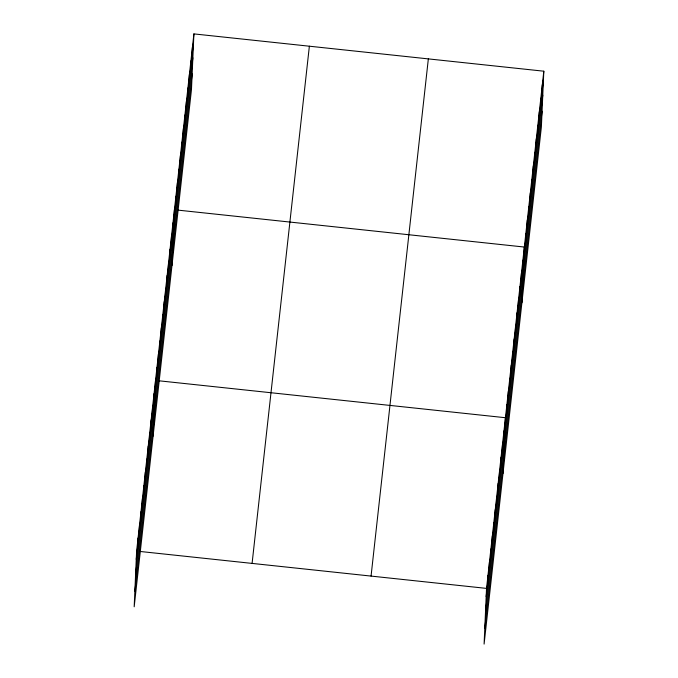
<?xml version="1.0" encoding="UTF-8"?>
<svg xmlns="http://www.w3.org/2000/svg" width="678" height="678" viewBox="0 0 678 678"><rect width="100%" height="100%" fill="white"/><g stroke="black" fill="none" stroke-linecap="round" stroke-linejoin="round"><path stroke-width="1.02" d="M137.71 546.205L138.075 537.968M139.168 533.069L139.524 524.84M140.617 519.941L140.982 511.712M142.075 506.813L142.431 498.584M143.524 493.686L143.889 485.456M144.982 480.558L145.338 472.329M146.44 467.43L146.795 459.201M147.889 454.302L148.245 446.065M149.346 441.175L149.702 432.937M150.796 428.038L151.16 419.809M152.253 414.911L152.609 406.681M153.703 401.783L154.067 393.554M153.084 436.124L155.516 380.426M156.61 375.527L156.974 367.298M158.067 362.399L158.423 354.162M159.525 349.272L159.881 341.034M160.974 336.144L161.339 327.906M162.432 323.008L162.788 314.778M163.881 309.88L164.246 301.651M165.339 296.752L165.695 288.523M166.788 283.624L167.152 275.395M168.246 270.497L168.602 262.267M169.703 257.369L170.059 249.131M171.153 244.241L171.509 236.003M172.61 231.105L172.966 222.876M171.992 265.454L174.424 209.748M175.56 204.451L175.916 196.222M177.06 190.925L177.416 182.696M178.56 177.399L178.916 169.169M180.051 163.873L180.416 155.643M181.551 150.347L181.907 142.117M183.052 136.82L183.407 128.591M184.552 123.294L184.908 115.057M186.043 109.768L186.408 101.531M187.543 96.242L187.899 88.004M189.043 82.716L189.399 74.478M190.543 69.181L190.899 60.952M192.035 55.655L192.399 47.426M193.9 33.9L191.467 89.606L134.185 606.802L136.617 551.095L193.9 33.9L543.815 71.198L541.383 126.905L484.1 644.1L486.533 588.394L543.815 71.198M487.635 583.495L487.99 575.266M489.084 570.368L489.448 562.138M490.541 557.24L490.897 549.01M491.991 544.112L492.355 535.883M493.448 530.984L493.804 522.755M494.898 517.856L495.262 509.619M496.355 504.729L496.711 496.491M497.813 491.601L498.169 483.363M499.262 478.465L499.627 470.235M500.72 465.337L501.076 457.108M502.169 452.209L502.534 443.98M503.627 439.081L503.983 430.852M503.008 473.422L505.441 417.724L158.61 380.756M506.534 412.826L506.89 404.588M507.983 399.698L508.347 391.46M509.441 386.562L509.797 378.332M510.898 373.434L511.254 365.205M512.348 360.306L512.712 352.077M513.805 347.178L514.161 338.949M515.255 334.051L515.619 325.821M516.712 320.923L517.068 312.694M518.162 307.795L518.526 299.557M519.619 294.667L519.975 286.43M521.077 281.531L521.433 273.302M522.526 268.403L522.891 260.174M521.907 302.752L524.34 247.046L177.517 210.078M525.475 241.749L525.84 233.52M526.976 228.223L527.34 219.994M528.476 214.697L528.832 206.468M529.976 201.171L530.332 192.942M531.467 187.645L531.832 179.407M532.967 174.119L533.332 165.881M534.467 160.593L534.823 152.355M535.967 147.067L536.323 138.829M537.468 133.532L537.824 125.303M538.959 120.006L539.324 111.777M540.459 106.48L540.815 98.251M541.959 92.954L542.315 84.725M136.261 559.333L193.535 42.129M135.575 574.995L192.849 57.8M134.871 591.14L192.145 73.936M252.089 563.41L309.371 46.206M371.061 576.088L428.343 58.893M486.177 596.632L543.459 79.428M485.49 612.293L542.773 95.098M484.787 628.438L542.069 111.234M139.71 551.426L486.533 588.394"/></g></svg>
